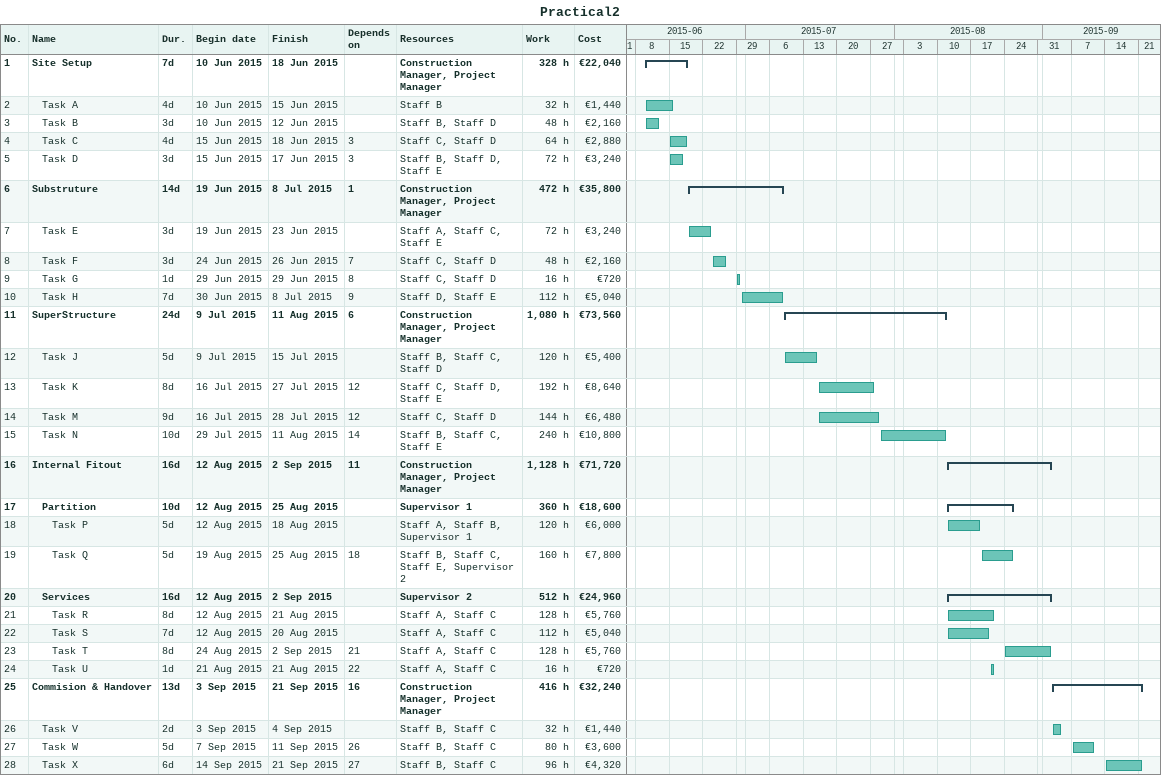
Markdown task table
Practical2

| ID | Level | Task | Duration | Start | Finish | Predecessors | Resources | Work (h) | Cost (€) |
|---|---|---|---|---|---|---|---|---|---|
| 1 | 1 | **Site Setup** | 7d | 2015-06-10 | 2015-06-18 |  | Construction Manager, Project Manager | 328 | 22040 |
| 2 | 2 | Task A | 4d | 2015-06-10 | 2015-06-15 |  | Staff B | 32 | 1440 |
| 3 | 2 | Task B | 3d | 2015-06-10 | 2015-06-12 |  | Staff B, Staff D | 48 | 2160 |
| 4 | 2 | Task C | 4d | 2015-06-15 | 2015-06-18 | 3 | Staff C, Staff D | 64 | 2880 |
| 5 | 2 | Task D | 3d | 2015-06-15 | 2015-06-17 | 3 | Staff B, Staff D, Staff E | 72 | 3240 |
| 6 | 1 | **Substruture** | 14d | 2015-06-19 | 2015-07-08 | 1 | Construction Manager, Project Manager | 472 | 35800 |
| 7 | 2 | Task E | 3d | 2015-06-19 | 2015-06-23 |  | Staff A, Staff C, Staff E | 72 | 3240 |
| 8 | 2 | Task F | 3d | 2015-06-24 | 2015-06-26 | 7 | Staff C, Staff D | 48 | 2160 |
| 9 | 2 | Task G | 1d | 2015-06-29 | 2015-06-29 | 8 | Staff C, Staff D | 16 | 720 |
| 10 | 2 | Task H | 7d | 2015-06-30 | 2015-07-08 | 9 | Staff D, Staff E | 112 | 5040 |
| 11 | 1 | **SuperStructure** | 24d | 2015-07-09 | 2015-08-11 | 6 | Construction Manager, Project Manager | 1080 | 73560 |
| 12 | 2 | Task J | 5d | 2015-07-09 | 2015-07-15 |  | Staff B, Staff C, Staff D | 120 | 5400 |
| 13 | 2 | Task K | 8d | 2015-07-16 | 2015-07-27 | 12 | Staff C, Staff D, Staff E | 192 | 8640 |
| 14 | 2 | Task M | 9d | 2015-07-16 | 2015-07-28 | 12 | Staff C, Staff D | 144 | 6480 |
| 15 | 2 | Task N | 10d | 2015-07-29 | 2015-08-11 | 14 | Staff B, Staff C, Staff E | 240 | 10800 |
| 16 | 1 | **Internal Fitout** | 16d | 2015-08-12 | 2015-09-02 | 11 | Construction Manager, Project Manager | 1128 | 71720 |
| 17 | 2 | **Partition** | 10d | 2015-08-12 | 2015-08-25 |  | Supervisor 1 | 360 | 18600 |
| 18 | 3 | Task P | 5d | 2015-08-12 | 2015-08-18 |  | Staff A, Staff B, Supervisor 1 | 120 | 6000 |
| 19 | 3 | Task Q | 5d | 2015-08-19 | 2015-08-25 | 18 | Staff B, Staff C, Staff E, Supervisor 2 | 160 | 7800 |
| 20 | 2 | **Services** | 16d | 2015-08-12 | 2015-09-02 |  | Supervisor 2 | 512 | 24960 |
| 21 | 3 | Task R | 8d | 2015-08-12 | 2015-08-21 |  | Staff A, Staff C | 128 | 5760 |
| 22 | 3 | Task S | 7d | 2015-08-12 | 2015-08-20 |  | Staff A, Staff C | 112 | 5040 |
| 23 | 3 | Task T | 8d | 2015-08-24 | 2015-09-02 | 21 | Staff A, Staff C | 128 | 5760 |
| 24 | 3 | Task U | 1d | 2015-08-21 | 2015-08-21 | 22 | Staff A, Staff C | 16 | 720 |
| 25 | 1 | **Commision & Handover** | 13d | 2015-09-03 | 2015-09-21 | 16 | Construction Manager, Project Manager | 416 | 32240 |
| 26 | 2 | Task V | 2d | 2015-09-03 | 2015-09-04 |  | Staff B, Staff C | 32 | 1440 |
| 27 | 2 | Task W | 5d | 2015-09-07 | 2015-09-11 | 26 | Staff B, Staff C | 80 | 3600 |
| 28 | 2 | Task X | 6d | 2015-09-14 | 2015-09-21 | 27 | Staff B, Staff C | 96 | 4320 |
